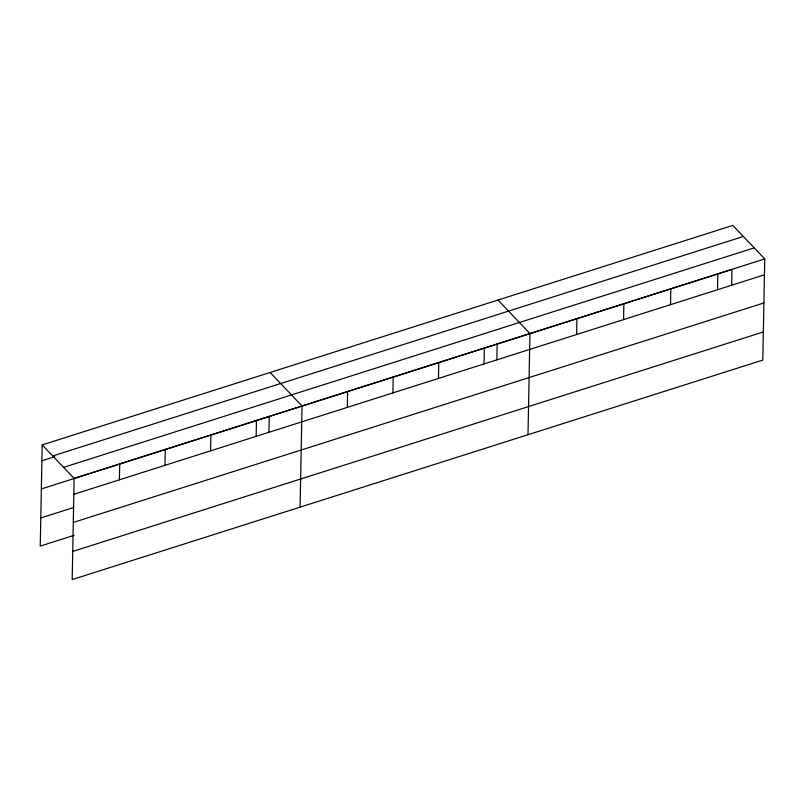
<?xml version="1.0" encoding="UTF-8"?>
<svg xmlns="http://www.w3.org/2000/svg" width="805" height="805" viewBox="0 0 805 805"><rect width="100%" height="100%" fill="white"/><g stroke="black" fill="none" stroke-linecap="round" stroke-linejoin="round"><path stroke-width="1.21" d="M42.192 444.913L74.13 478.401L72.188 579.58L762.808 360.087L764.75 258.918L732.812 225.42L42.192 444.913L40.25 546.082L74.141 535.315M119.412 479.82L119.714 463.922M164.985 465.33L165.297 449.432M210.568 450.85L210.88 434.952M256.151 436.36L256.453 420.462M268.95 432.225L269.252 416.517M300.094 507.15L302.036 405.972L270.098 372.484M347.307 407.39L347.619 391.492M392.89 392.9L393.202 377.002M438.473 378.41L438.775 362.512M484.057 363.93L484.358 348.032M496.856 359.795L497.158 344.087M528 434.71L529.942 333.542L498.003 300.054M576.601 334.518L576.903 318.619M623.563 319.595L623.865 303.696M670.525 304.662L670.827 288.764M717.486 289.74L717.788 273.841M731.665 285.161L731.966 269.464L41.347 488.947M52.738 455.962L743.347 236.479M41.89 460.812L54.74 456.727M63.595 467.353L754.215 247.86M74.13 478.401L764.75 258.918M73.829 494.3L764.448 274.817M40.793 517.947L73.517 507.542M73.285 522.445L763.905 302.952M72.732 551.435L763.351 331.952"/></g></svg>
